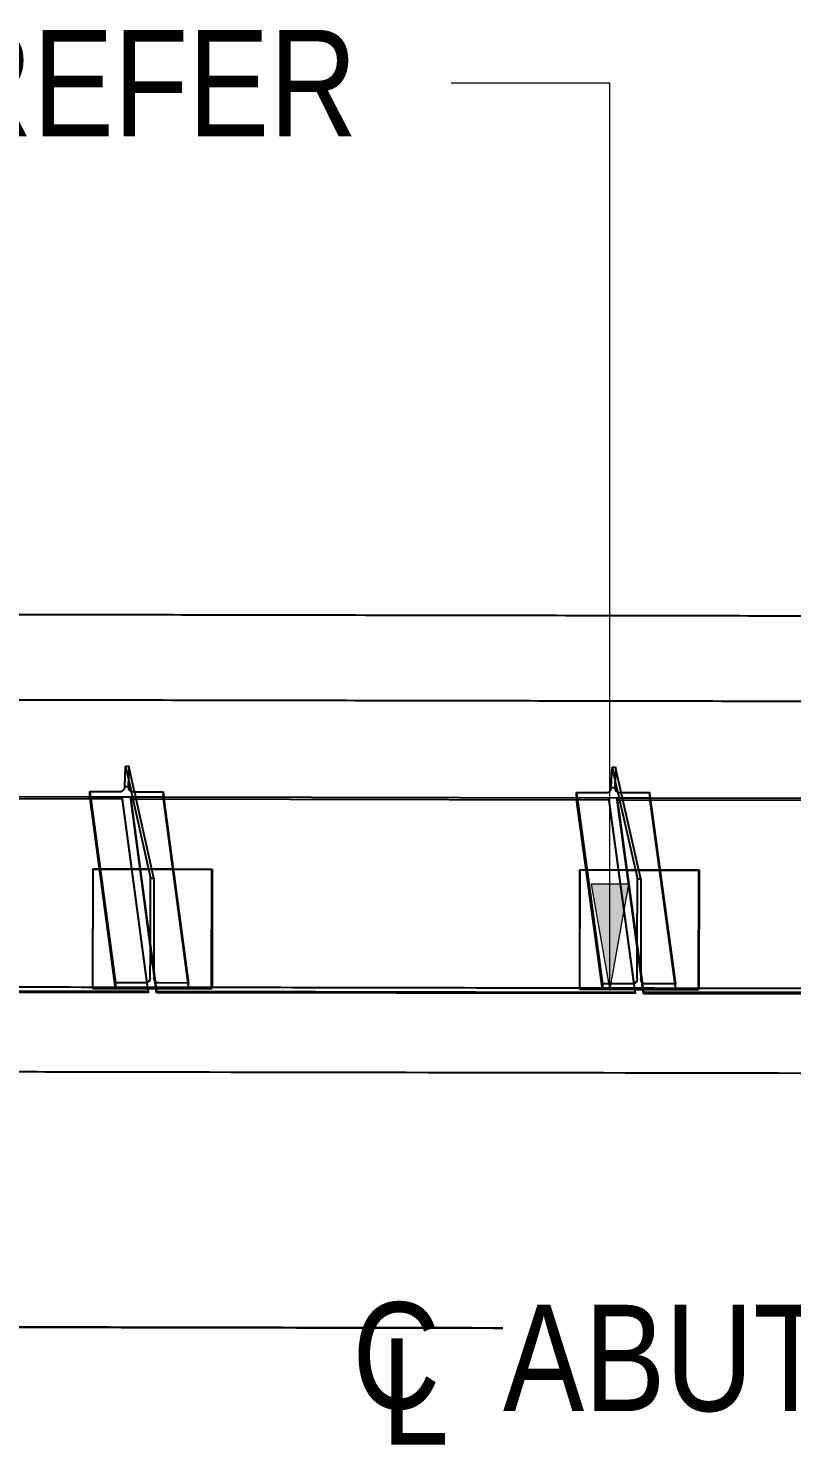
# Model space of a CAD drawing. Header units: metres. Extents: x -1161 to -1081, y 0 to 563.
# Drawn here: x -1147.452 to -1145.657, y 508.471 to 511.801 of the extents above; entities that cross this region are included whole.
import ezdxf

# ---------------------------------------------------------------- set-up
doc = ezdxf.new("R2010")
doc.units = ezdxf.units.M
for name, color, linetype, lineweight in [('A-ANNO-NOTE', 7, 'Continuous', 9), ('A-GENM', 7, 'Continuous', 35), ('G-ANNO-TEXT', 7, 'Continuous', 9)]:
    doc.layers.add(name, color=color, linetype=linetype, lineweight=lineweight)
doc.styles.add('Arial Narrow_1', font='ARIALN.TTF', dxfattribs={"height": 0.0025})
doc.styles.add('Arial Narrow_2', font='ARIALN.TTF', dxfattribs={"height": 0.25})

# ---------------------------------------------------------------- blocks, each defined once
blk = doc.blocks.new('CappingBeam_RS39B_CB01A - CappingBeam_RS39B_CB01A-57939457-DRG-2873121 - DECK SLAB GENERAL ARRANGEMENT PLAN')
at = {"layer": 'A-GENM', "color": 9, "lineweight": 25, "true_color": 0xbebebe}
for points in [[(97.5519, 40.5224), (97.6253, 40.2441), (97.6988, 39.9657), (97.7722, 39.6873)], [(97.7722, 39.6873), (97.7768, 39.6701), (97.7814, 39.6528), (97.7859, 39.6356)], [(97.7859, 39.6356), (97.7923, 39.6113), (97.7987, 39.587), (97.8051, 39.5627)], [(97.8053, 39.5621), (97.8069, 39.5559), (97.8086, 39.5496), (97.8103, 39.5433)], [(97.8103, 39.5433), (97.8122, 39.5359), (97.8142, 39.5285), (97.8161, 39.5211)], [(97.8161, 39.5211), (97.8206, 39.5042), (97.825, 39.4873), (97.8295, 39.4704)], [(97.8299, 39.4689), (97.8345, 39.4515), (97.8391, 39.4341), (97.8437, 39.4167)], [(97.844, 39.4156), (97.9174, 39.1371), (97.9909, 38.8587), (98.0644, 38.5802)], [(98.0644, 38.5802), (98.0689, 38.563), (98.0735, 38.5457), (98.078, 38.5285)], [(98.078, 38.5285), (98.0844, 38.5042), (98.0908, 38.4799), (98.0973, 38.4556)], [(98.0974, 38.455), (98.0991, 38.4488), (98.1007, 38.4425), (98.1024, 38.4362)], [(98.1024, 38.4362), (98.1089, 38.4115), (98.1154, 38.3869), (98.1219, 38.3622)], [(98.122, 38.3618), (98.1266, 38.3444), (98.1312, 38.327), (98.1358, 38.3096)], [(98.1361, 38.3084), (98.1695, 38.1817), (98.203, 38.055), (98.2364, 37.9283)]]:
    blk.add_open_spline(points, degree=3, dxfattribs=at)
at = {"layer": 'A-GENM', "color": 253, "lineweight": 25, "true_color": 0xa3a3a3}
for points in [[(97.5519, 40.5224), (97.6253, 40.2441), (97.6988, 39.9657), (97.7722, 39.6873)], [(97.7722, 39.6873), (97.7768, 39.6701), (97.7814, 39.6528), (97.7859, 39.6356)], [(97.7859, 39.6356), (97.7923, 39.6113), (97.7987, 39.587), (97.8051, 39.5627)], [(97.8053, 39.5621), (97.8069, 39.5559), (97.8086, 39.5496), (97.8103, 39.5433)], [(97.8299, 39.4689), (97.8345, 39.4515), (97.8391, 39.4341), (97.8437, 39.4167)], [(97.844, 39.4156), (97.9174, 39.1371), (97.9909, 38.8587), (98.0644, 38.5802)], [(98.0644, 38.5802), (98.0689, 38.563), (98.0735, 38.5457), (98.078, 38.5285)], [(98.078, 38.5285), (98.0844, 38.5042), (98.0908, 38.4799), (98.0973, 38.4556)], [(98.0974, 38.455), (98.0991, 38.4488), (98.1007, 38.4425), (98.1024, 38.4362)], [(98.1024, 38.4362), (98.1089, 38.4115), (98.1154, 38.3869), (98.1219, 38.3622)], [(98.122, 38.3618), (98.1266, 38.3444), (98.1312, 38.327), (98.1358, 38.3096)], [(98.1361, 38.3084), (98.1695, 38.1817), (98.203, 38.055), (98.2364, 37.9283)]]:
    blk.add_open_spline(points, degree=3, dxfattribs=at)
blk.add_open_spline([(97.8103, 39.5433), (97.8122, 39.5359), (97.8186, 39.5116), (97.825, 39.4873), (97.8295, 39.4704)], degree=3, knots=[0.748839458, 0.748839458, 0.748839458, 0.748839458, 0.75, 0.752651783, 0.752651783, 0.752651783, 0.752651783], dxfattribs=at)
blk = doc.blocks.new('StitchPour_RS39B_01 - StitchPour_RS39B_01-60507265-DRG-2873121 - DECK SLAB GENERAL ARRANGEMENT PLAN')
at = {"layer": 'A-GENM', "color": 253, "lineweight": 25, "true_color": 0xa3a3a3}
for points, knots in [([(98.8836, 34.6915), (98.7435, 35.2224), (98.4633, 36.2843), (98.043, 37.8772), (97.6227, 39.47), (97.172, 41.1781), (96.8614, 42.3553), (96.6909, 43.0015)], [-1, -1, -1, -1, -0.9166667, -0.8333333, -0.75, -0.6666667, -0.5652421, -0.5652421, -0.5652421, -0.5652421]), ([(96.1111, 42.8474), (96.1414, 42.7324), (96.3118, 42.0865), (96.6223, 40.9096), (97.0426, 39.3168), (97.4629, 37.724), (97.8832, 36.1312), (98.1634, 35.0693), (98.3035, 34.5384)], [-0.43471, -0.43471, -0.43471, -0.43471, -0.4166667, -0.3333333, -0.25, -0.1666667, -0.0833333, 0, 0, 0, 0])]:
    blk.add_open_spline(points, degree=3, knots=knots, dxfattribs=at)
for points in [[(97.5457, 39.7619), (97.4313, 40.1955), (97.3169, 40.6292), (97.2025, 41.0628)], [(97.0426, 39.3168), (96.9538, 39.6537), (96.8649, 39.9905), (96.776, 40.3273)], [(98.043, 37.8772), (97.9029, 38.4081), (97.7628, 38.9391), (97.6227, 39.47)], [(97.183, 38.7848), (97.1362, 38.9621), (97.0894, 39.1395), (97.0426, 39.3168)]]:
    blk.add_open_spline(points, degree=3, dxfattribs=at)
at = {"layer": 'A-GENM', "color": 9, "lineweight": 25, "true_color": 0xbebebe}
for points in [[(97.6227, 39.47), (97.5971, 39.5673), (97.5714, 39.6646), (97.5457, 39.7619)], [(97.4629, 37.724), (97.3696, 38.0776), (97.2763, 38.4312), (97.183, 38.7848)]]:
    blk.add_open_spline(points, degree=3, dxfattribs=at)
blk = doc.blocks.new('SCR_NW_3 - SCR_NW_3-66978935-DRG-2873121 - DECK SLAB GENERAL ARRANGEMENT PLAN')
at = {"layer": 'A-GENM', "color": 253, "lineweight": 25, "true_color": 0xa3a3a3}
for p, q in [((0.0629, 0.4559), (0, 0)), ((0, -0.004), (0.0629, 0.452)), ((0.0629, 0.452), (0.0629, 0.4559)), ((0.0629, 0.4559), (1.1116, 0.4559)), ((1.1876, 0.452), (0.0629, 0.452)), ((1.1116, 0.4559), (1.1876, 0.4559)), ((1.1247, -0.004), (1.1876, 0.452)), ((1.1876, 0.4559), (1.1256, 0.006)), ((1.1876, 0.452), (1.1876, 0.4559)), ((0, 0), (0, -0.0039)), ((1.1247, 0), (0.0006, 0)), ((1.1256, 0.006), (1.1247, 0)), ((0, -0.0039), (1.1247, -0.004)), ((1.1247, 0), (1.1247, -0.004))]:
    blk.add_line(p, q, dxfattribs=at)
blk = doc.blocks.new('SCR_NW_4 - SCR_NW_4-66978936-DRG-2873121 - DECK SLAB GENERAL ARRANGEMENT PLAN')
at = {"layer": 'A-GENM', "color": 253, "lineweight": 25, "true_color": 0xa3a3a3}
for p, q in [((0.0628, 0.452), (0, -0.0039)), ((0.0008, 0.006), (0.0628, 0.4559)), ((0.0629, 0.452), (0.0629, 0.4559)), ((0.0629, 0.4559), (1.1108, 0.4559)), ((1.1867, 0.452), (0.0629, 0.452)), ((1.1108, 0.4559), (1.1867, 0.4559)), ((1.1862, 0.4519), (1.125, 0)), ((1.125, -0.004), (1.1867, 0.4519)), ((1.1867, 0.4559), (1.1862, 0.452)), ((1.1867, 0.452), (1.1867, 0.4559)), ((0, 0), (0.0008, 0.006)), ((0, 0), (0, -0.0039)), ((1.125, 0), (0.0006, 0)), ((0, -0.0039), (1.125, -0.004)), ((1.125, 0), (1.125, -0.004))]:
    blk.add_line(p, q, dxfattribs=at)
blk = doc.blocks.new('SCR_NW_5 - SCR_NW_5-66978937-DRG-2873121 - DECK SLAB GENERAL ARRANGEMENT PLAN')
at = {"layer": 'A-GENM', "color": 253, "lineweight": 25, "true_color": 0xa3a3a3}
for p, q in [((0.0618, 0.452), (0, -0.0039)), ((0.0008, 0.006), (0.0618, 0.4559)), ((0.0618, 0.4559), (0.0618, 0.452)), ((0.0618, 0.4559), (0.1377, 0.4559)), ((1.1865, 0.452), (0.0618, 0.452)), ((0.1377, 0.4559), (1.1105, 0.4559)), ((1.1105, 0.4559), (1.1865, 0.4559)), ((1.1248, -0.0039), (1.1865, 0.452)), ((1.1859, 0.452), (1.1256, 0.006)), ((1.1865, 0.4559), (1.1859, 0.452)), ((1.1865, 0.4559), (1.1865, 0.452)), ((0, 0), (0.0008, 0.006)), ((0, 0), (0, -0.0039)), ((1.1248, 0), (0.0006, 0)), ((1.1256, 0.006), (1.1248, 0)), ((1.1248, -0.0039), (1.1248, 0)), ((0, -0.0039), (1.1248, -0.0039))]:
    blk.add_line(p, q, dxfattribs=at)
blk = doc.blocks.new('PLATE ph - PLATE ph-V3-DRG-2873121 - DECK SLAB GENERAL ARRANGEMENT PLAN')
at = {"layer": 'A-GENM', "color": 253, "lineweight": 25, "true_color": 0xa3a3a3}
for p, q in [((-1146.1557, 509.8219), (-1146.1562, 509.5419)), ((-1146.1557, 509.8219), (-1146.1546, 509.8232)), ((-1146.1403, 509.8218), (-1146.1557, 509.8219)), ((-1146.1551, 509.5433), (-1146.1546, 509.8232)), ((-1146.1546, 509.8232), (-1146.1405, 509.8232)), ((-1146.1405, 509.8232), (-1146.0651, 509.823)), ((-1146.0649, 509.8217), (-1146.1403, 509.8218)), ((-1146.0645, 509.823), (-1146.0471, 509.8229)), ((-1146.0469, 509.8216), (-1146.0643, 509.8217)), ((-1146.0471, 509.8229), (-1146.0451, 509.8229)), ((-1146.0449, 509.8216), (-1146.0469, 509.8216)), ((-1146.0451, 509.8229), (-1146.0166, 509.8229)), ((-1146.0163, 509.8216), (-1146.0449, 509.8216)), ((-1146.0166, 509.8229), (-1145.9667, 509.8228)), ((-1145.9665, 509.8214), (-1146.0163, 509.8216)), ((-1145.9667, 509.8228), (-1145.8746, 509.8225)), ((-1145.8758, 509.8212), (-1145.9665, 509.8214)), ((-1145.8763, 509.5413), (-1145.8758, 509.8212)), ((-1145.8746, 509.8225), (-1145.8758, 509.8212)), ((-1145.8746, 509.8225), (-1145.8751, 509.5426)), ((-1146.1551, 509.5433), (-1146.1562, 509.5419)), ((-1146.1562, 509.5419), (-1146.0268, 509.5417)), ((-1146.1024, 509.5431), (-1146.1551, 509.5433)), ((-1146.027, 509.543), (-1146.1024, 509.5431)), ((-1146.0268, 509.5417), (-1146.0068, 509.5416)), ((-1146.007, 509.5429), (-1146.0264, 509.543)), ((-1145.9304, 509.5428), (-1146.007, 509.5429)), ((-1146.0068, 509.5416), (-1145.8763, 509.5413)), ((-1145.8763, 509.5426), (-1145.9304, 509.5428)), ((-1145.8763, 509.5413), (-1145.8751, 509.5426))]:
    blk.add_line(p, q, dxfattribs=at)
blk = doc.blocks.new('PLATE ph - PLATE ph-V4-DRG-2873121 - DECK SLAB GENERAL ARRANGEMENT PLAN')
at = {"layer": 'A-GENM', "color": 253, "lineweight": 25, "true_color": 0xa3a3a3}
for p, q in [((-1147.3007, 509.8239), (-1147.3012, 509.544)), ((-1147.3007, 509.8239), (-1147.2996, 509.8252)), ((-1147.2846, 509.8239), (-1147.3007, 509.8239)), ((-1147.3001, 509.5453), (-1147.2996, 509.8252)), ((-1147.2996, 509.8252), (-1147.2848, 509.8252)), ((-1147.2848, 509.8252), (-1147.2094, 509.825)), ((-1147.2092, 509.8237), (-1147.2846, 509.8239)), ((-1147.2088, 509.825), (-1147.1915, 509.825)), ((-1147.1913, 509.8237), (-1147.2087, 509.8237)), ((-1147.1915, 509.825), (-1147.1894, 509.825)), ((-1147.1892, 509.8236), (-1147.1913, 509.8237)), ((-1147.1894, 509.825), (-1147.1615, 509.8249)), ((-1147.1612, 509.8236), (-1147.1892, 509.8236)), ((-1147.1615, 509.8249), (-1147.1111, 509.8248)), ((-1147.1109, 509.8235), (-1147.1612, 509.8236)), ((-1147.1111, 509.8248), (-1147.0196, 509.8246)), ((-1147.0208, 509.8233), (-1147.1109, 509.8235)), ((-1147.0213, 509.5433), (-1147.0208, 509.8233)), ((-1147.0196, 509.8246), (-1147.0208, 509.8233)), ((-1147.0196, 509.8246), (-1147.0201, 509.5447)), ((-1147.3001, 509.5453), (-1147.3012, 509.544)), ((-1147.3012, 509.544), (-1147.1718, 509.5437)), ((-1147.2474, 509.5452), (-1147.3001, 509.5453)), ((-1147.172, 509.545), (-1147.2474, 509.5452)), ((-1147.152, 509.545), (-1147.1714, 509.545)), ((-1147.0754, 509.5448), (-1147.152, 509.545)), ((-1147.0213, 509.5447), (-1147.0754, 509.5448)), ((-1147.0213, 509.5433), (-1147.0201, 509.5447)), ((-1147.1718, 509.5437), (-1147.1518, 509.5436)), ((-1147.1518, 509.5436), (-1147.0213, 509.5433))]:
    blk.add_line(p, q, dxfattribs=at)
blk = doc.blocks.new('POST_3000_1C_360UB2 - 1C-68650420-DRG-2873121 - DECK SLAB GENERAL ARRANGEMENT PLAN')
at = {"layer": 'A-GENM', "color": 253, "lineweight": 25, "true_color": 0xa3a3a3}
for p, q in [((-1146.0813, 510.0164), (-1146.0796, 510.0643)), ((-1146.0796, 510.0643), (-1146.0727, 510.0341)), ((-1146.0796, 510.0643), (-1146.0716, 510.0643)), ((-1146.0716, 510.0643), (-1146.0733, 510.0164)), ((-1146.058, 510.0045), (-1146.0716, 510.0643)), ((-1146.0813, 510.0158), (-1146.0813, 510.0164)), ((-1146.0813, 510.0164), (-1146.0733, 510.0164)), ((-1146.0733, 510.0164), (-1146.0733, 510.0158)), ((-1146.0727, 510.034), (-1146.0664, 510.0063)), ((-1146.1635, 509.9919), (-1146.1634, 510.0047)), ((-1145.9915, 509.9915), (-1146.1635, 509.9919)), ((-1146.1629, 509.9879), (-1146.1635, 509.9918)), ((-1146.1634, 510.0047), (-1146.1617, 509.9922)), ((-1146.1634, 510.0047), (-1146.0928, 510.0046)), ((-1146.1022, 509.5418), (-1146.1629, 509.9878)), ((-1146.1616, 509.9918), (-1146.1611, 509.9879)), ((-1146.1611, 509.9878), (-1146.1022, 509.555)), ((-1146.0664, 510.0063), (-1146.0661, 510.0051)), ((-1146.066, 510.0045), (-1146.063, 509.9916)), ((-1146.0628, 509.9905), (-1146.0621, 509.9877)), ((-1146.0621, 509.9877), (-1146.0198, 509.8016)), ((-1146.062, 510.0045), (-1145.9914, 510.0043)), ((-1146.055, 509.9916), (-1146.0578, 510.0037)), ((-1146.0541, 509.9877), (-1146.055, 509.9916)), ((-1146.0118, 509.8015), (-1146.0541, 509.9877)), ((-1145.9914, 510.0043), (-1145.9915, 509.9915)), ((-1145.9915, 509.9915), (-1145.9303, 509.5414)), ((-1145.9914, 510.0043), (-1145.9897, 509.9915)), ((-1145.9897, 509.9915), (-1145.9302, 509.5546)), ((-1146.0201, 509.6392), (-1146.0198, 509.8016)), ((-1146.0198, 509.8016), (-1146.0118, 509.8015)), ((-1146.0118, 509.8015), (-1146.0122, 509.5812)), ((-1146.0202, 509.5664), (-1146.0201, 509.6244)), ((-1146.0201, 509.6244), (-1146.0201, 509.6392)), ((-1146.0122, 509.5812), (-1146.0122, 509.5664)), ((-1146.1022, 509.555), (-1146.1022, 509.5418)), ((-1146.0316, 509.5549), (-1146.1022, 509.555)), ((-1145.9302, 509.5546), (-1146.0008, 509.5548)), ((-1145.9303, 509.5414), (-1145.9302, 509.5546)), ((-1146.0268, 509.5417), (-1146.1022, 509.5418)), ((-1146.0068, 509.5416), (-1146.0268, 509.5417)), ((-1145.9303, 509.5414), (-1146.0068, 509.5416))]:
    blk.add_line(p, q, dxfattribs=at)
at = {"layer": 'A-GENM', "color": 253, "lineweight": 25, "true_color": 0xa3a3a3, "flags": 128}
for points in [[(-1146.0287, 509.5553), (-1146.0301, 509.555), (-1146.0316, 509.5549)], [(-1146.0235, 509.5583), (-1146.0246, 509.5573), (-1146.0259, 509.5564), (-1146.0272, 509.5557)], [(-1146.0202, 509.5664), (-1146.0211, 509.562), (-1146.0235, 509.5583)], [(-1146.0091, 509.5585), (-1146.0114, 509.562), (-1146.0122, 509.5664)], [(-1146.0052, 509.5557), (-1146.0065, 509.5564), (-1146.0078, 509.5572), (-1146.0089, 509.5582)], [(-1146.0008, 509.5548), (-1146.0023, 509.5549), (-1146.0038, 509.5552), (-1146.0052, 509.5557)]]:
    blk.add_lwpolyline(points, dxfattribs=at)
at = {"layer": 'A-GENM', "color": 253, "lineweight": 25, "true_color": 0xa3a3a3}
for centre, start_param, end_param in [((-1146.0927, 510.0158), 4.573281, 6.144078), ((-1146.062, 510.0158), 3.002485, 4.573281)]:
    blk.add_ellipse(centre, major_axis=(0.0113, 0.0015), ratio=0.988473, start_param=start_param, end_param=end_param, dxfattribs=at)
blk = doc.blocks.new('POST_3000_1C_360UB2 - 1C-68650421-DRG-2873121 - DECK SLAB GENERAL ARRANGEMENT PLAN')
at = {"layer": 'A-GENM', "color": 253, "lineweight": 25, "true_color": 0xa3a3a3}
for p, q in [((-1147.2252, 510.0184), (-1147.2235, 510.0664)), ((-1147.2235, 510.0664), (-1147.2166, 510.0356)), ((-1147.2235, 510.0664), (-1147.2155, 510.0664)), ((-1147.2155, 510.0664), (-1147.2172, 510.0184)), ((-1147.2021, 510.0065), (-1147.2155, 510.0664)), ((-1147.2253, 510.0178), (-1147.2252, 510.0184)), ((-1147.2252, 510.0184), (-1147.2172, 510.0184)), ((-1147.2172, 510.0184), (-1147.2173, 510.0178)), ((-1147.2166, 510.0355), (-1147.2106, 510.0084)), ((-1147.3074, 509.9939), (-1147.3073, 510.0068)), ((-1147.3068, 509.9899), (-1147.3074, 509.9939)), ((-1147.1354, 509.9935), (-1147.3074, 509.9939)), ((-1147.3073, 510.0068), (-1147.3056, 509.9942)), ((-1147.3073, 510.0068), (-1147.2367, 510.0066)), ((-1147.2472, 509.5439), (-1147.3068, 509.9899)), ((-1147.3056, 509.9938), (-1147.305, 509.9899)), ((-1147.305, 509.9899), (-1147.2472, 509.5571)), ((-1147.2106, 510.0084), (-1147.2103, 510.0072)), ((-1147.2101, 510.0065), (-1147.2073, 509.9937)), ((-1147.2073, 509.9937), (-1147.2064, 509.9897)), ((-1147.2064, 509.9897), (-1147.1648, 509.8036)), ((-1147.2059, 510.0065), (-1147.1353, 510.0064)), ((-1147.1993, 509.9937), (-1147.202, 510.0058)), ((-1147.1984, 509.9897), (-1147.1993, 509.9937)), ((-1147.1568, 509.8036), (-1147.1984, 509.9897)), ((-1147.1353, 510.0064), (-1147.1354, 509.9935)), ((-1147.1354, 509.9935), (-1147.1349, 509.9896)), ((-1147.1353, 510.0064), (-1147.1336, 509.9935)), ((-1147.1349, 509.9896), (-1147.0753, 509.5435)), ((-1147.1336, 509.9935), (-1147.1331, 509.9896)), ((-1147.1331, 509.9896), (-1147.0752, 509.5567)), ((-1147.1651, 509.6431), (-1147.1648, 509.8036)), ((-1147.1648, 509.8036), (-1147.1568, 509.8036)), ((-1147.1568, 509.8036), (-1147.1572, 509.584)), ((-1147.1652, 509.5684), (-1147.1651, 509.6275)), ((-1147.1651, 509.6275), (-1147.1651, 509.6431)), ((-1147.1572, 509.584), (-1147.1572, 509.5684)), ((-1147.2472, 509.5571), (-1147.2472, 509.5439)), ((-1147.1766, 509.5569), (-1147.2472, 509.5571)), ((-1147.077, 509.5567), (-1147.1458, 509.5568)), ((-1147.0752, 509.5567), (-1147.0769, 509.5567)), ((-1147.0753, 509.5435), (-1147.0752, 509.5567)), ((-1147.1718, 509.5437), (-1147.2472, 509.5439)), ((-1147.1518, 509.5436), (-1147.1718, 509.5437)), ((-1147.0753, 509.5435), (-1147.1518, 509.5436))]:
    blk.add_line(p, q, dxfattribs=at)
at = {"layer": 'A-GENM', "color": 253, "lineweight": 25, "true_color": 0xa3a3a3, "flags": 128}
for points in [[(-1147.1736, 509.5573), (-1147.1751, 509.557), (-1147.1766, 509.5569)], [(-1147.1685, 509.5603), (-1147.1696, 509.5593), (-1147.1709, 509.5585), (-1147.1722, 509.5578)], [(-1147.1652, 509.5684), (-1147.1661, 509.564), (-1147.1685, 509.5603)], [(-1147.1541, 509.5604), (-1147.1563, 509.564), (-1147.1572, 509.5684)], [(-1147.1502, 509.5577), (-1147.1515, 509.5584), (-1147.1528, 509.5593), (-1147.1539, 509.5603)], [(-1147.1458, 509.5568), (-1147.1473, 509.5569), (-1147.1488, 509.5572), (-1147.1502, 509.5577)]]:
    blk.add_lwpolyline(points, dxfattribs=at)
at = {"layer": 'A-GENM', "color": 253, "lineweight": 25, "true_color": 0xa3a3a3}
for centre, start_param, end_param in [((-1147.2366, 510.0179), 4.575698, 6.146495), ((-1147.2059, 510.0178), 3.004902, 4.575698)]:
    blk.add_ellipse(centre, major_axis=(0.0113, 0.0015), ratio=0.988481, start_param=start_param, end_param=end_param, dxfattribs=at)
blk = doc.blocks.new('Top of Pavement - RL A - Top of Pavement - RL A-68818558-DRG-2873121 - DECK SLAB GENERAL ARRANGEMENT PLAN')
at = {"layer": 'A-GENM', "color": 253, "lineweight": 25, "true_color": 0xa3a3a3}
for points, knots in [([(105.5679, 13.5723), (105.5575, 13.6117), (105.5192, 13.7567), (105.453, 14.0076), (105.3414, 14.4307), (105.2019, 14.9595), (105.0344, 15.5941), (104.867, 16.2288), (104.6995, 16.8634), (104.56, 17.3922), (104.4483, 17.8153), (104.3646, 18.1326), (104.2809, 18.4499), (104.1692, 18.873), (104.0297, 19.4019), (103.8622, 20.0365), (103.639, 20.8827), (103.4157, 21.7288), (103.1924, 22.575), (103.025, 23.2096), (102.8575, 23.8442), (102.6342, 24.6904), (102.411, 25.5365), (102.1877, 26.3827), (102.0202, 27.0173), (101.8807, 27.5462), (101.7691, 27.9693), (101.6853, 28.2866), (101.6016, 28.6039), (101.49, 29.0269), (101.3504, 29.5558), (101.183, 30.1904), (101.0155, 30.825), (100.8481, 31.4596), (100.7086, 31.9884), (100.5969, 32.4115), (100.5132, 32.7288), (100.4295, 33.0461), (100.3458, 33.3634), (100.262, 33.6807), (100.1504, 34.1038), (100.0109, 34.6326), (99.8434, 35.2672), (99.676, 35.9018), (99.5085, 36.5364), (99.3411, 37.171), (99.2015, 37.6998), (99.0899, 38.1229), (99.0062, 38.4402), (98.9225, 38.7574), (98.8108, 39.1805), (98.6713, 39.7093), (98.5039, 40.3439), (98.3364, 40.9785), (98.169, 41.613), (98.0016, 42.2476), (97.8551, 42.8024), (97.7646, 43.1458), (97.7298, 43.2776)], [0.4673373, 0.4673373, 0.4673373, 0.4673373, 0.4681818, 0.4704545, 0.4727273, 0.4772727, 0.4818182, 0.4863636, 0.4909091, 0.4954545, 0.4977273, 0.5, 0.5022727, 0.5045455, 0.5090909, 0.5136364, 0.5181818, 0.5272727, 0.5318182, 0.5363636, 0.5409091, 0.5454545, 0.5545455, 0.5590909, 0.5636364, 0.5681818, 0.5704545, 0.5727273, 0.575, 0.5772727, 0.5818182, 0.5863636, 0.5909091, 0.5954545, 0.6, 0.6022727, 0.6045455, 0.6068182, 0.6090909, 0.6113636, 0.6136364, 0.6181818, 0.6227273, 0.6272727, 0.6318182, 0.6363636, 0.6409091, 0.6431818, 0.6454545, 0.6477273, 0.65, 0.6545455, 0.6590909, 0.6636364, 0.6681818, 0.6727273, 0.6772727, 0.6801051, 0.6801051, 0.6801051, 0.6801051]), ([(97.5366, 43.2262), (97.5712, 43.0951), (97.6616, 42.7524), (97.8078, 42.1982), (97.9753, 41.5637), (98.1427, 40.9291), (98.3101, 40.2946), (98.4776, 39.66), (98.6171, 39.1312), (98.7287, 38.7082), (98.8124, 38.3909), (98.8962, 38.0736), (99.0078, 37.6506), (99.1473, 37.1218), (99.3148, 36.4872), (99.4822, 35.8526), (99.6496, 35.2181), (99.8171, 34.5835), (99.9566, 34.0547), (100.0682, 33.6316), (100.152, 33.3144), (100.2357, 32.9971), (100.3194, 32.6798), (100.4031, 32.3625), (100.5148, 31.9394), (100.6543, 31.4106), (100.8217, 30.776), (100.9892, 30.1414), (101.1566, 29.5069), (101.2962, 28.978), (101.4078, 28.555), (101.4915, 28.2377), (101.5752, 27.9204), (101.6869, 27.4973), (101.8264, 26.9685), (101.9938, 26.3339), (102.2171, 25.4878), (102.4404, 24.6416), (102.6636, 23.7955), (102.8311, 23.1609), (102.9985, 22.5263), (103.2218, 21.6802), (103.4451, 20.8341), (103.6683, 19.9879), (103.8358, 19.3533), (103.9753, 18.8245), (104.0869, 18.4014), (104.1707, 18.0841), (104.2544, 17.7668), (104.366, 17.3437), (104.5056, 16.8149), (104.673, 16.1803), (104.8405, 15.5457), (105.0079, 14.9111), (105.1474, 14.3823), (105.2591, 13.9592), (105.3255, 13.7075), (105.364, 13.5615), (105.3746, 13.5214)], [0.3199087, 0.3199087, 0.3199087, 0.3199087, 0.3227273, 0.3272727, 0.3318182, 0.3363636, 0.3409091, 0.3454545, 0.35, 0.3522727, 0.3545455, 0.3568182, 0.3590909, 0.3636364, 0.3681818, 0.3727273, 0.3772727, 0.3818182, 0.3863636, 0.3886364, 0.3909091, 0.3931818, 0.3954545, 0.3977273, 0.4, 0.4045455, 0.4090909, 0.4136364, 0.4181818, 0.4227273, 0.425, 0.4272727, 0.4295455, 0.4318182, 0.4363636, 0.4409091, 0.4454545, 0.4545455, 0.4590909, 0.4636364, 0.4681818, 0.4727273, 0.4818182, 0.4863636, 0.4909091, 0.4954545, 0.4977273, 0.5, 0.5022727, 0.5045455, 0.5090909, 0.5136364, 0.5181818, 0.5227273, 0.5272727, 0.5295455, 0.5318182, 0.5326817, 0.5326817, 0.5326817, 0.5326817])]:
    blk.add_open_spline(points, degree=3, knots=knots, dxfattribs=at)
blk = doc.blocks.new('T2DPAA-T2D-C3S-RS-M3D-100334_rvt-1-DRG-2873121 - DECK SLAB GENERAL ARRANGEMENT PLAN')
at = {"layer": 'A-GENM', "color": 253, "lineweight": 25, "true_color": 0xa3a3a3, "rotation": 75.11694444444437}
for name in ['Top of Pavement - RL A - Top of Pavement - RL A-68818558-DRG-2873121 - DECK SLAB GENERAL ARRANGEMENT PLAN', 'CappingBeam_RS39B_CB01A - CappingBeam_RS39B_CB01A-57939457-DRG-2873121 - DECK SLAB GENERAL ARRANGEMENT PLAN', 'StitchPour_RS39B_01 - StitchPour_RS39B_01-60507265-DRG-2873121 - DECK SLAB GENERAL ARRANGEMENT PLAN']:
    blk.add_blockref(name, (-1134.0578, 404.8616), dxfattribs=at)
at = {"layer": 'A-GENM', "color": 253, "lineweight": 25, "true_color": 0xa3a3a3}
for name in ['POST_3000_1C_360UB2 - 1C-68650421-DRG-2873121 - DECK SLAB GENERAL ARRANGEMENT PLAN', 'POST_3000_1C_360UB2 - 1C-68650420-DRG-2873121 - DECK SLAB GENERAL ARRANGEMENT PLAN', 'PLATE ph - PLATE ph-V4-DRG-2873121 - DECK SLAB GENERAL ARRANGEMENT PLAN', 'PLATE ph - PLATE ph-V3-DRG-2873121 - DECK SLAB GENERAL ARRANGEMENT PLAN']:
    blk.add_blockref(name, (0, 0), dxfattribs=at)
at = {"layer": 'A-GENM', "color": 253, "lineweight": 25, "true_color": 0xa3a3a3, "extrusion": (0, 0, -1)}
for name, p, rotation in [('SCR_NW_5 - SCR_NW_5-66978937-DRG-2873121 - DECK SLAB GENERAL ARRANGEMENT PLAN', (1147.1704, 509.5377), 0.1018524984910441), ('SCR_NW_4 - SCR_NW_4-66978936-DRG-2873121 - DECK SLAB GENERAL ARRANGEMENT PLAN', (1146.0254, 509.5356), 0.1018524455670852), ('SCR_NW_3 - SCR_NW_3-66978935-DRG-2873121 - DECK SLAB GENERAL ARRANGEMENT PLAN', (1144.8807, 509.5336), 0.101852644251858)]:
    blk.add_blockref(name, p, dxfattribs=dict(at, rotation=rotation))
blk = doc.blocks.new('CS_Annot_Centreline Symbol2 - CS_Annot_Centreline Symbol-5074296-DRG-2873121 - DECK SLAB GENERAL ARRANGEMENT PLAN')
at = {"layer": 'A-ANNO-NOTE', "char_height": 0.0025, "attachment_point": 1, "style": 'Arial Narrow_1'}
for s, insert, width in [('C  ', (-0.001093, 0.004763), 0.00440928), ('L', (-0.00041, 0.003917), 0.00192405)]:
    blk.add_mtext(s, dxfattribs=dict(at, insert=insert, width=width))

msp = doc.modelspace()

# ---------------------------------------------------------------- hatches: boundary and pattern name
at = {"layer": 'G-ANNO-TEXT'}
msp.add_hatch(color=256, dxfattribs=at).paths.add_polyline_path([(-1146.0844, 509.5393), (-1146.0403, 509.7893), (-1146.1285, 509.7893)])

# ---------------------------------------------------------------- linework, layer by layer
for p, q in [((-1146.4565, 511.6724), (-1146.458, 511.6724)), ((-1146.0844, 511.6724), (-1146.4565, 511.6724)), ((-1146.0844, 509.5393), (-1146.0844, 511.6724)), ((-1146.0403, 509.7893), (-1146.1285, 509.7893)), ((-1146.1285, 509.7893), (-1146.0844, 509.5393)), ((-1146.0844, 509.5393), (-1146.0403, 509.7893))]:
    msp.add_line(p, q, dxfattribs=at)

# ---------------------------------------------------------------- block references
at = {"lineweight": 5}
msp.add_blockref('T2DPAA-T2D-C3S-RS-M3D-100334_rvt-1-DRG-2873121 - DECK SLAB GENERAL ARRANGEMENT PLAN', (0, 0), dxfattribs=at)
at = {"layer": 'A-ANNO-NOTE', "xscale": 100, "yscale": 100, "zscale": 100}
msp.add_blockref('CS_Annot_Centreline Symbol2 - CS_Annot_Centreline Symbol-5074296-DRG-2873121 - DECK SLAB GENERAL ARRANGEMENT PLAN', (-1146.5809, 508.3297), dxfattribs=at)

# ---------------------------------------------------------------- next in the draw order: texts
at = {"layer": 'A-ANNO-NOTE', "insert": (-1146.3359, 508.8004), "char_height": 0.25, "attachment_point": 1, "style": 'Arial Narrow_2', "bg_fill": 3, "box_fill_scale": 1, "bg_fill_color": 256, "bg_fill_true_color": 13158600, "bg_fill_transparency": 0}
msp.add_mtext('ABUTMENT A', dxfattribs=at)
at = {"layer": 'G-ANNO-TEXT', "insert": (-1150.1468, 511.7974), "char_height": 0.25, "attachment_point": 1, "style": 'Arial Narrow_2', "bg_fill": 3, "box_fill_scale": 1, "bg_fill_color": 256, "bg_fill_true_color": 13158600, "bg_fill_transparency": 0}
msp.add_mtext('RETAINING WALL REFER ', dxfattribs=at)

doc.saveas('drawing.dxf')
